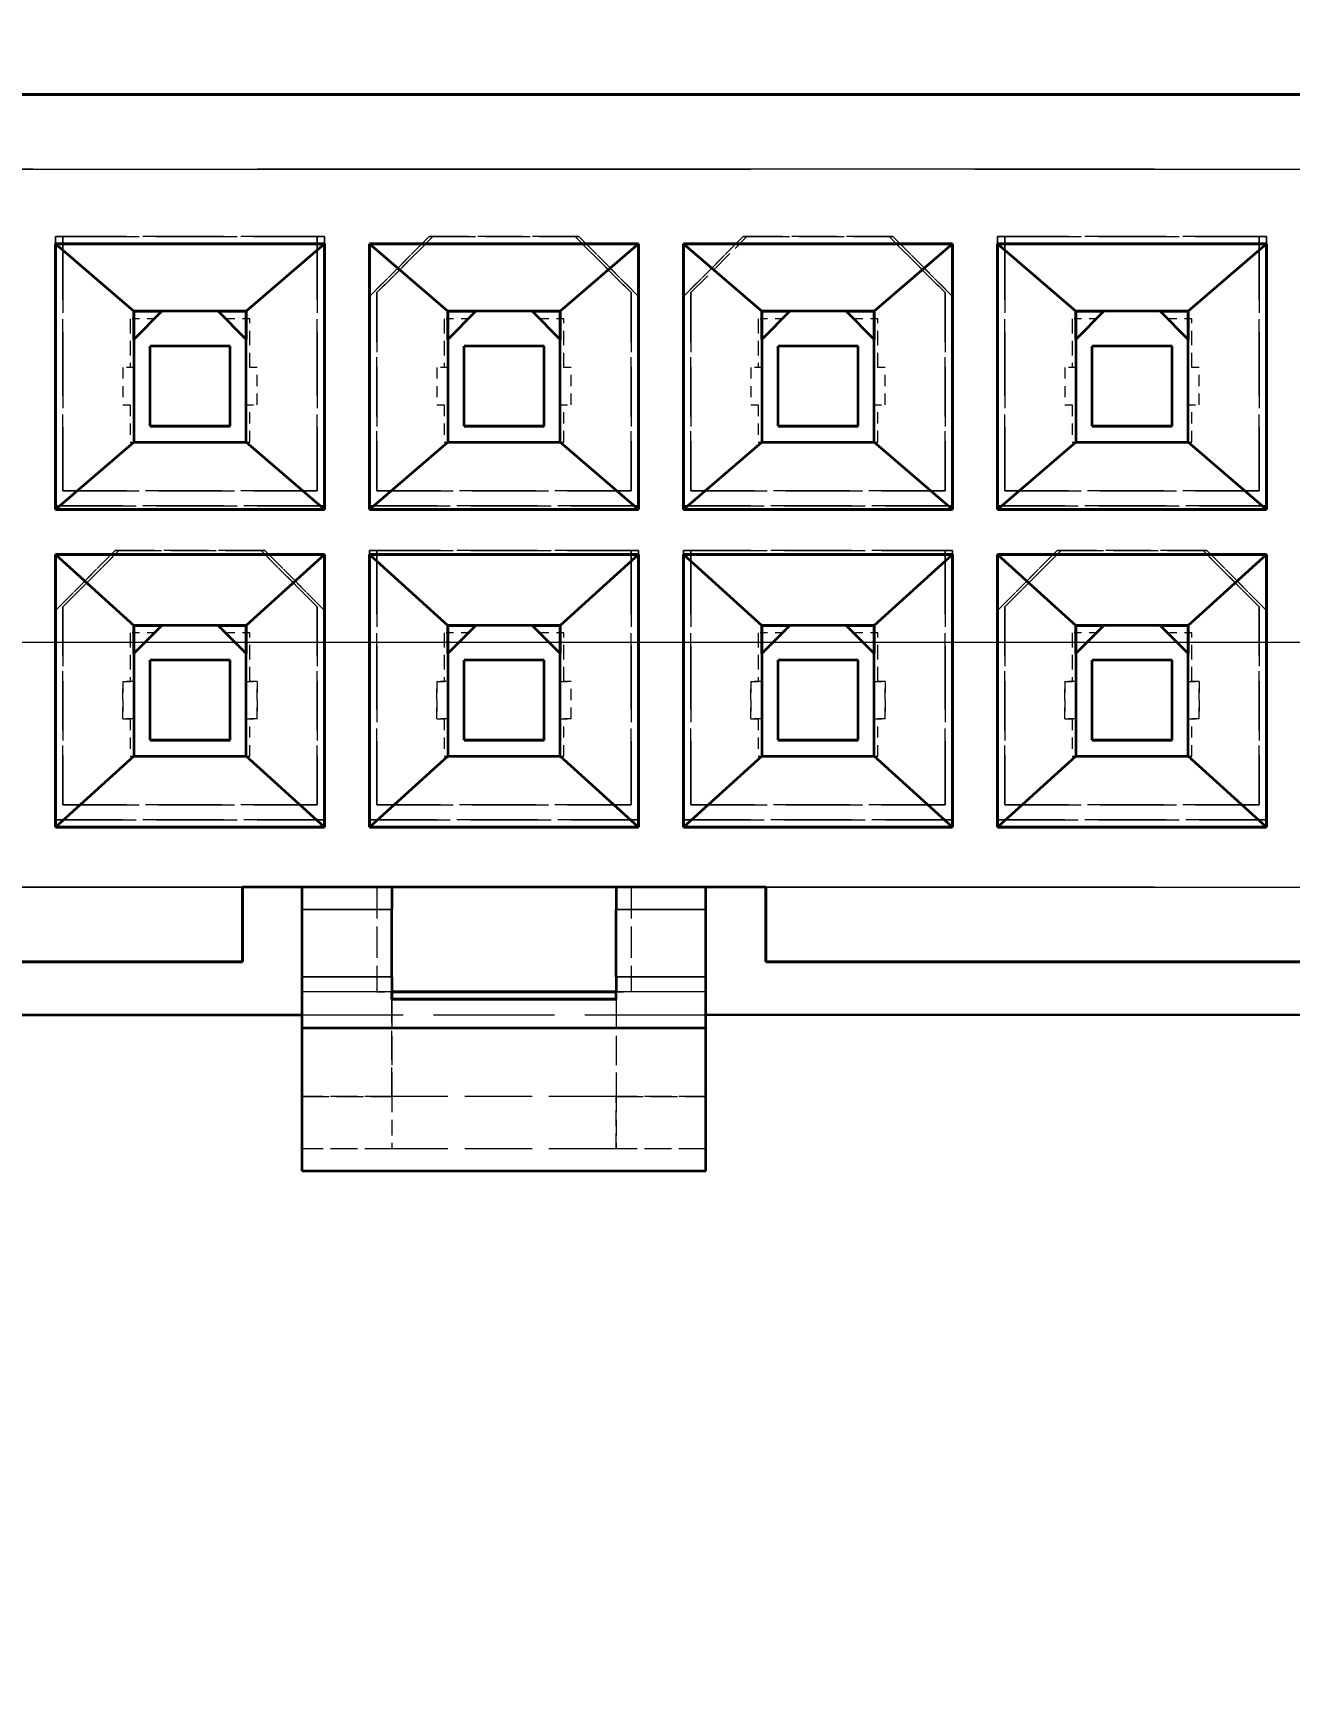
# Model space of a CAD drawing. Extents: x 23 to 417, y 3 to 294.
# Drawn here: x 140.11 to 156.91, y 79.09 to 101.15 of the extents above; entities that cross this region are included whole.
import ezdxf
from ezdxf.enums import TextEntityAlignment as Align

# ---------------------------------------------------------------- set-up
doc = ezdxf.new("R2010")
doc.units = 0
doc.linetypes.add('DASHED', pattern=[15, 12, -3])
doc.layers.get('0').update_dxf_attribs({"lineweight": 13})
doc.styles.get("Standard").update_dxf_attribs({"font": 'isocp.shx'})
doc.dimstyles.get("Standard").update_dxf_attribs({"dimtxt": 2.5, "dimasz": 2.5, "dimexe": 1.25, "dimexo": 0.625, "dimtad": 1, "dimtxsty": 'Standard', "dimcen": 2.5, "dimadec": 0, "dimazin": 0, "dimtfac": 1, "dimtmove": 0, "dimatfit": 0, "dimfxl": 0, "dimarcsym": 0})

# ---------------------------------------------------------------- blocks, each defined once
blk = doc.blocks.new('*D75')
at = {"color": 7, "lineweight": 13, "transparency": 16777216}
for p, q in [((177.685, 169.554), (177.685, 64.699)), ((117.653, 140.056), (117.653, 64.699)), ((117.653, 66.699), (177.685, 66.699))]:
    blk.add_line(p, q, dxfattribs=at)
for points in [[(119.585, 67.217), (117.653, 66.699), (119.585, 66.182)], [(175.754, 66.182), (177.685, 66.699), (175.754, 67.217)]]:
    blk.add_lwpolyline(points, dxfattribs=at)
for s, height, width, p, p2 in [('[', 3.5, 1.552525, (145.251, 68.699), (146.609, 68.699)), (']', 3.5, 1.552524, (160.226, 68.699), (161.584, 68.699)), ('60', 3.5, 1.402228, (136.112, 68.699), (142.251, 68.699)), ('2.36', 3.5, 1.443275, (147.609, 68.699), (159.226, 68.699)), ('/', 1, 1.818182, (143.251, 69.949), (144.251, 69.949))]:
    blk.add_text(s, height=height, dxfattribs=dict(at, width=width)).set_placement(p, p2, align=Align.FIT)
blk = doc.blocks.new('*D76')
at = {"color": 7, "lineweight": 13, "transparency": 16777216}
for p, q in [((117.653, 140.056), (117.653, 57.022)), ((185.653, 140.079), (185.653, 57.022)), ((117.653, 59.022), (185.653, 59.022))]:
    blk.add_line(p, q, dxfattribs=at)
for points in [[(119.585, 59.539), (117.653, 59.022), (119.585, 58.504)], [(183.721, 58.504), (185.653, 59.022), (183.721, 59.539)]]:
    blk.add_lwpolyline(points, dxfattribs=at)
for s, height, width, p, p2 in [('[', 3.5, 1.552525, (149.235, 61.022), (150.593, 61.022)), (']', 3.5, 1.552524, (164.209, 61.022), (165.568, 61.022)), ('68', 3.5, 1.403111, (140.096, 61.022), (146.235, 61.022)), ('2.68', 3.5, 1.475095, (151.593, 61.022), (163.209, 61.022)), ('/', 1, 1.818182, (147.235, 62.272), (148.235, 62.272))]:
    blk.add_text(s, height=height, dxfattribs=dict(at, width=width)).set_placement(p, p2, align=Align.FIT)
blk = doc.blocks.new('*D80')
at = {"color": 7, "lineweight": 13, "transparency": 16777216}
for p, q in [((140.635, 172.504), (271.076, 172.504)), ((269.076, 93.004), (269.076, 172.504)), ((120.603, 93.004), (271.076, 93.004))]:
    blk.add_line(p, q, dxfattribs=at)
for points in [[(269.593, 170.572), (269.076, 172.504), (268.558, 170.572)], [(268.558, 94.936), (269.076, 93.004), (269.593, 94.936)]]:
    blk.add_lwpolyline(points, dxfattribs=at)
for s, height, width, p, p2 in [(']', 3.5, 1.552525, (267.076, 148.049), (267.076, 149.408)), ('3.13', 3.5, 1.586941, (267.076, 135.433), (267.076, 147.049)), ('[', 3.5, 1.552525, (267.076, 133.075), (267.076, 134.433)), ('/', 1, 1.818182, (265.826, 131.075), (265.826, 132.075)), ('79.5', 3.5, 1.446225, (267.076, 118.458), (267.076, 130.075))]:
    blk.add_text(s, height=height, rotation=90, dxfattribs=dict(at, width=width)).set_placement(p, p2, align=Align.FIT)
blk = doc.blocks.new('BLOCK109')
at = {"color": 7, "lineweight": 35}
for p, q in [((-43.945, -96.377), (3.455, -96.377)), ((3.455, -96.377), (-43.945, -96.377)), ((-23.745, -107.977), (-43.945, -107.977)), ((-43.945, -107.977), (-23.745, -107.977)), ((3.455, -107.977), (-16.745, -107.977)), ((-16.745, -107.977), (3.455, -107.977)), ((-22.945, -108.689), (-53.967, -108.7)), ((89.51, -108.651), (-17.545, -108.688))]:
    blk.add_line(p, q, dxfattribs=at)
at = {"color": 7, "linetype": 'DASHED', "lineweight": 13}
for p, q in [((3.455, -97.377), (-43.945, -97.377)), ((-43.945, -97.377), (3.455, -97.377)), ((3.455, -97.377), (-32.045, -97.377)), ((3.455, -97.377), (-32.045, -97.377)), ((-43.945, -106.977), (-21.945, -106.977)), ((-43.945, -106.977), (-21.945, -106.977)), ((-23.745, -106.977), (-43.945, -106.977)), ((-23.745, -106.977), (-43.945, -106.977)), ((-18.545, -106.977), (3.455, -106.977)), ((-18.545, -106.977), (3.455, -106.977)), ((-16.745, -106.977), (3.455, -106.977)), ((3.455, -106.977), (-16.745, -106.977))]:
    blk.add_line(p, q, dxfattribs=at)
at = {"color": 7, "linetype": 'DASHED', "lineweight": 13, "ltscale": 0.09}
for p, q in [((-26.245, -98.277), (-26.245, -101.877)), ((-22.645, -98.277), (-26.245, -98.277)), ((-26.245, -101.877), (-26.245, -98.277)), ((-26.245, -98.277), (-22.645, -98.277)), ((-22.645, -101.877), (-22.645, -98.277)), ((-22.645, -98.277), (-22.645, -101.877)), ((-10.045, -98.277), (-13.645, -98.277)), ((-13.645, -98.277), (-13.645, -101.877)), ((-13.645, -98.277), (-10.045, -98.277)), ((-13.645, -101.877), (-13.645, -98.277)), ((-10.045, -101.877), (-10.045, -98.277)), ((-10.045, -98.277), (-10.045, -101.877)), ((-26.245, -101.877), (-22.645, -101.877)), ((-22.645, -101.877), (-26.245, -101.877)), ((-22.045, -101.877), (-18.445, -101.877)), ((-18.445, -101.877), (-22.045, -101.877)), ((-17.845, -101.877), (-14.245, -101.877)), ((-14.245, -101.877), (-17.845, -101.877)), ((-13.645, -101.877), (-10.045, -101.877)), ((-10.045, -101.877), (-13.645, -101.877)), ((-18.445, -102.477), (-22.045, -102.477)), ((-22.045, -102.477), (-22.045, -106.077)), ((-22.045, -102.477), (-18.445, -102.477)), ((-22.045, -106.077), (-22.045, -102.477)), ((-18.445, -106.077), (-18.445, -102.477)), ((-18.445, -102.477), (-18.445, -106.077)), ((-17.845, -102.477), (-17.845, -106.077)), ((-14.245, -102.477), (-17.845, -102.477)), ((-17.845, -106.077), (-17.845, -102.477)), ((-17.845, -102.477), (-14.245, -102.477)), ((-14.245, -106.077), (-14.245, -102.477)), ((-14.245, -102.477), (-14.245, -106.077)), ((-26.245, -106.077), (-22.645, -106.077)), ((-22.645, -106.077), (-26.245, -106.077)), ((-22.045, -106.077), (-18.445, -106.077)), ((-18.445, -106.077), (-22.045, -106.077)), ((-17.845, -106.077), (-14.245, -106.077)), ((-14.245, -106.077), (-17.845, -106.077)), ((-13.645, -106.077), (-10.045, -106.077)), ((-10.045, -106.077), (-13.645, -106.077))]:
    blk.add_line(p, q, dxfattribs=at)
at = {"color": 7, "lineweight": 35, "ltscale": 0.08875}
for p, q in [((-26.245, -98.377), (-26.245, -101.927)), ((-26.245, -101.927), (-26.245, -98.377)), ((-22.645, -101.927), (-22.645, -98.377)), ((-22.645, -98.377), (-22.645, -101.927)), ((-22.045, -98.377), (-22.045, -101.927)), ((-22.045, -101.927), (-22.045, -98.377)), ((-18.445, -101.927), (-18.445, -98.377)), ((-18.445, -98.377), (-18.445, -101.927)), ((-17.845, -98.377), (-17.845, -101.927)), ((-17.845, -101.927), (-17.845, -98.377)), ((-14.245, -101.927), (-14.245, -98.377)), ((-14.245, -98.377), (-14.245, -101.927)), ((-13.645, -98.377), (-13.645, -101.927)), ((-13.645, -101.927), (-13.645, -98.377)), ((-10.045, -101.927), (-10.045, -98.377)), ((-10.045, -98.377), (-10.045, -101.927))]:
    blk.add_line(p, q, dxfattribs=at)
at = {"color": 7, "lineweight": 35, "ltscale": 0.09}
for p, q in [((-22.645, -98.377), (-26.245, -98.377)), ((-26.245, -98.377), (-22.645, -98.377)), ((-18.445, -98.377), (-22.045, -98.377)), ((-22.045, -98.377), (-18.445, -98.377)), ((-14.245, -98.377), (-17.845, -98.377)), ((-17.845, -98.377), (-14.245, -98.377)), ((-10.045, -98.377), (-13.645, -98.377)), ((-13.645, -98.377), (-10.045, -98.377)), ((-26.245, -101.927), (-22.645, -101.927)), ((-22.645, -101.927), (-26.245, -101.927)), ((-22.045, -101.927), (-18.445, -101.927)), ((-18.445, -101.927), (-22.045, -101.927)), ((-17.845, -101.927), (-14.245, -101.927)), ((-14.245, -101.927), (-17.845, -101.927)), ((-13.645, -101.927), (-10.045, -101.927)), ((-10.045, -101.927), (-13.645, -101.927)), ((-22.645, -102.527), (-26.245, -102.527)), ((-26.245, -102.527), (-22.645, -102.527)), ((-18.445, -102.527), (-22.045, -102.527)), ((-22.045, -102.527), (-18.445, -102.527)), ((-14.245, -102.527), (-17.845, -102.527)), ((-17.845, -102.527), (-14.245, -102.527)), ((-10.045, -102.527), (-13.645, -102.527)), ((-13.645, -102.527), (-10.045, -102.527)), ((-26.245, -106.177), (-22.645, -106.177)), ((-22.645, -106.177), (-26.245, -106.177)), ((-22.045, -106.177), (-18.445, -106.177)), ((-18.445, -106.177), (-22.045, -106.177)), ((-17.845, -106.177), (-14.245, -106.177)), ((-14.245, -106.177), (-17.845, -106.177)), ((-13.645, -106.177), (-10.045, -106.177)), ((-10.045, -106.177), (-13.645, -106.177))]:
    blk.add_line(p, q, dxfattribs=at)
at = {"color": 7, "lineweight": 35, "ltscale": 0.034573}
for p, q in [((-26.245, -98.377), (-25.195, -99.277)), ((-26.245, -98.377), (-25.195, -99.277)), ((-22.645, -98.377), (-23.695, -99.277)), ((-22.645, -98.377), (-23.695, -99.277)), ((-22.045, -98.377), (-20.995, -99.277)), ((-22.045, -98.377), (-20.995, -99.277)), ((-18.445, -98.377), (-19.495, -99.277)), ((-18.445, -98.377), (-19.495, -99.277)), ((-17.845, -98.377), (-16.795, -99.277)), ((-17.845, -98.377), (-16.795, -99.277)), ((-14.245, -98.377), (-15.295, -99.277)), ((-14.245, -98.377), (-15.295, -99.277)), ((-13.645, -98.377), (-12.595, -99.277)), ((-13.645, -98.377), (-12.595, -99.277)), ((-10.045, -98.377), (-11.095, -99.277)), ((-10.045, -98.377), (-11.095, -99.277)), ((-26.245, -101.927), (-25.195, -101.027)), ((-26.245, -101.927), (-25.195, -101.027)), ((-22.645, -101.927), (-23.695, -101.027)), ((-22.645, -101.927), (-23.695, -101.027)), ((-22.045, -101.927), (-20.995, -101.027)), ((-22.045, -101.927), (-20.995, -101.027)), ((-18.445, -101.927), (-19.495, -101.027)), ((-18.445, -101.927), (-19.495, -101.027)), ((-17.845, -101.927), (-16.795, -101.027)), ((-17.845, -101.927), (-16.795, -101.027)), ((-14.245, -101.927), (-15.295, -101.027)), ((-14.245, -101.927), (-15.295, -101.027)), ((-13.645, -101.927), (-12.595, -101.027)), ((-13.645, -101.927), (-12.595, -101.027)), ((-10.045, -101.927), (-11.095, -101.027)), ((-10.045, -101.927), (-11.095, -101.027))]:
    blk.add_line(p, q, dxfattribs=at)
at = {"color": 7, "linetype": 'DASHED', "lineweight": 13, "ltscale": 0.085}
for p, q in [((-26.145, -101.677), (-26.145, -98.277)), ((-26.145, -98.277), (-22.745, -98.277)), ((-26.145, -98.277), (-26.145, -101.677)), ((-22.745, -98.277), (-26.145, -98.277)), ((-22.745, -98.277), (-22.745, -101.677)), ((-22.745, -101.677), (-22.745, -98.277)), ((-13.545, -101.677), (-13.545, -98.277)), ((-13.545, -98.277), (-10.145, -98.277)), ((-13.545, -98.277), (-13.545, -101.677)), ((-10.145, -98.277), (-13.545, -98.277)), ((-10.145, -98.277), (-10.145, -101.677)), ((-10.145, -101.677), (-10.145, -98.277)), ((-22.745, -101.677), (-26.145, -101.677)), ((-26.145, -101.677), (-22.745, -101.677)), ((-18.545, -101.677), (-21.945, -101.677)), ((-21.945, -101.677), (-18.545, -101.677)), ((-14.345, -101.677), (-17.745, -101.677)), ((-17.745, -101.677), (-14.345, -101.677)), ((-10.145, -101.677), (-13.545, -101.677)), ((-13.545, -101.677), (-10.145, -101.677)), ((-21.945, -102.477), (-18.545, -102.477)), ((-21.945, -105.877), (-21.945, -102.477)), ((-18.545, -102.477), (-21.945, -102.477)), ((-21.945, -102.477), (-21.945, -105.877)), ((-18.545, -102.477), (-18.545, -105.877)), ((-18.545, -105.877), (-18.545, -102.477)), ((-17.745, -102.477), (-14.345, -102.477)), ((-17.745, -105.877), (-17.745, -102.477)), ((-17.745, -102.477), (-14.345, -102.477)), ((-17.745, -102.477), (-17.745, -105.877)), ((-14.345, -102.477), (-14.345, -105.877)), ((-14.345, -105.877), (-14.345, -102.477)), ((-22.745, -105.877), (-26.145, -105.877)), ((-26.145, -105.877), (-22.745, -105.877)), ((-18.545, -105.877), (-21.945, -105.877)), ((-21.945, -105.877), (-18.545, -105.877)), ((-14.345, -105.877), (-17.745, -105.877)), ((-17.745, -105.877), (-14.345, -105.877)), ((-10.145, -105.877), (-13.545, -105.877)), ((-13.545, -105.877), (-10.145, -105.877)), ((-21.945, -106.977), (-18.545, -106.977)), ((-18.545, -106.977), (-21.945, -106.977)), ((-21.945, -106.977), (-18.545, -106.977)), ((-21.945, -106.977), (-18.545, -106.977))]:
    blk.add_line(p, q, dxfattribs=at)
at = {"color": 7, "linetype": 'DASHED', "lineweight": 13, "ltscale": 0.028284}
for p, q in [((-21.245, -98.277), (-22.045, -99.077)), ((-22.045, -99.077), (-21.245, -98.277)), ((-18.445, -99.077), (-19.245, -98.277)), ((-19.245, -98.277), (-18.445, -99.077)), ((-17.045, -98.277), (-17.845, -99.077)), ((-17.845, -99.077), (-17.045, -98.277)), ((-14.245, -99.077), (-15.045, -98.277)), ((-15.045, -98.277), (-14.245, -99.077)), ((-25.445, -102.477), (-26.245, -103.277)), ((-26.245, -103.277), (-25.445, -102.477)), ((-22.645, -103.277), (-23.445, -102.477)), ((-23.445, -102.477), (-22.645, -103.277)), ((-12.845, -102.477), (-13.645, -103.277)), ((-13.645, -103.277), (-12.845, -102.477)), ((-10.045, -103.277), (-10.845, -102.477)), ((-10.845, -102.477), (-10.045, -103.277))]:
    blk.add_line(p, q, dxfattribs=at)
at = {"color": 7, "linetype": 'DASHED', "lineweight": 13, "ltscale": 0.026517}
for p, q in [((-21.945, -99.027), (-21.195, -98.277)), ((-21.195, -98.277), (-21.945, -99.027)), ((-19.295, -98.277), (-18.545, -99.027)), ((-18.545, -99.027), (-19.295, -98.277)), ((-17.745, -99.027), (-16.995, -98.277)), ((-17.745, -99.027), (-16.995, -98.277)), ((-15.095, -98.277), (-14.345, -99.027)), ((-14.345, -99.027), (-15.095, -98.277)), ((-26.145, -103.227), (-25.395, -102.477)), ((-25.395, -102.477), (-26.145, -103.227)), ((-23.495, -102.477), (-22.745, -103.227)), ((-22.745, -103.227), (-23.495, -102.477)), ((-13.545, -103.227), (-12.795, -102.477)), ((-12.795, -102.477), (-13.545, -103.227)), ((-10.895, -102.477), (-10.145, -103.227)), ((-10.145, -103.227), (-10.895, -102.477))]:
    blk.add_line(p, q, dxfattribs=at)
at = {"color": 7, "linetype": 'DASHED', "lineweight": 13, "ltscale": 0.05}
for p, q in [((-19.245, -98.277), (-21.245, -98.277)), ((-21.245, -98.277), (-19.245, -98.277)), ((-15.045, -98.277), (-17.045, -98.277)), ((-17.045, -98.277), (-15.045, -98.277)), ((-23.445, -102.477), (-25.445, -102.477)), ((-25.445, -102.477), (-23.445, -102.477)), ((-10.845, -102.477), (-12.845, -102.477)), ((-12.845, -102.477), (-10.845, -102.477))]:
    blk.add_line(p, q, dxfattribs=at)
at = {"color": 7, "linetype": 'DASHED', "lineweight": 13, "ltscale": 0.0475}
for p, q in [((-21.195, -98.277), (-19.295, -98.277)), ((-19.295, -98.277), (-21.195, -98.277)), ((-16.995, -98.277), (-15.095, -98.277)), ((-15.095, -98.277), (-16.995, -98.277)), ((-25.395, -102.477), (-23.495, -102.477)), ((-23.495, -102.477), (-25.395, -102.477)), ((-12.795, -102.477), (-10.895, -102.477)), ((-10.895, -102.477), (-12.795, -102.477))]:
    blk.add_line(p, q, dxfattribs=at)
at = {"color": 7, "linetype": 'DASHED', "lineweight": 13, "ltscale": 0.06625}
for p, q in [((-21.945, -101.677), (-21.945, -99.027)), ((-21.945, -99.027), (-21.945, -101.677)), ((-18.545, -99.027), (-18.545, -101.677)), ((-18.545, -101.677), (-18.545, -99.027)), ((-17.745, -101.677), (-17.745, -99.027)), ((-17.745, -99.027), (-17.745, -101.677)), ((-14.345, -99.027), (-14.345, -101.677)), ((-14.345, -101.677), (-14.345, -99.027)), ((-26.145, -105.877), (-26.145, -103.227)), ((-26.145, -103.227), (-26.145, -105.877)), ((-22.745, -103.227), (-22.745, -105.877)), ((-22.745, -105.877), (-22.745, -103.227)), ((-13.545, -105.877), (-13.545, -103.227)), ((-13.545, -103.227), (-13.545, -105.877)), ((-10.145, -103.227), (-10.145, -105.877)), ((-10.145, -105.877), (-10.145, -103.227))]:
    blk.add_line(p, q, dxfattribs=at)
at = {"color": 7, "lineweight": 35, "ltscale": 0.009375}
for p, q in [((-25.195, -99.277), (-25.195, -99.652)), ((-24.82, -99.277), (-25.195, -99.277)), ((-25.195, -99.652), (-25.195, -99.277)), ((-25.195, -99.277), (-24.82, -99.277)), ((-23.695, -99.277), (-24.07, -99.277)), ((-24.07, -99.277), (-23.695, -99.277)), ((-23.695, -99.652), (-23.695, -99.277)), ((-23.695, -99.277), (-23.695, -99.652)), ((-20.995, -99.277), (-20.995, -99.652)), ((-20.62, -99.277), (-20.995, -99.277)), ((-20.995, -99.652), (-20.995, -99.277)), ((-20.995, -99.277), (-20.62, -99.277)), ((-19.495, -99.277), (-19.87, -99.277)), ((-19.87, -99.277), (-19.495, -99.277)), ((-19.495, -99.652), (-19.495, -99.277)), ((-19.495, -99.277), (-19.495, -99.652)), ((-16.795, -99.277), (-16.795, -99.652)), ((-16.42, -99.277), (-16.795, -99.277)), ((-16.795, -99.652), (-16.795, -99.277)), ((-16.795, -99.277), (-16.42, -99.277)), ((-15.295, -99.277), (-15.67, -99.277)), ((-15.67, -99.277), (-15.295, -99.277)), ((-15.295, -99.652), (-15.295, -99.277)), ((-15.295, -99.277), (-15.295, -99.652)), ((-12.595, -99.277), (-12.595, -99.652)), ((-12.22, -99.277), (-12.595, -99.277)), ((-12.595, -99.652), (-12.595, -99.277)), ((-12.595, -99.277), (-12.22, -99.277)), ((-11.095, -99.277), (-11.47, -99.277)), ((-11.47, -99.277), (-11.095, -99.277)), ((-11.095, -99.652), (-11.095, -99.277)), ((-11.095, -99.277), (-11.095, -99.652)), ((-25.195, -103.477), (-25.195, -103.852)), ((-24.82, -103.477), (-25.195, -103.477)), ((-25.195, -103.852), (-25.195, -103.477)), ((-25.195, -103.477), (-24.82, -103.477)), ((-23.695, -103.477), (-24.07, -103.477)), ((-24.07, -103.477), (-23.695, -103.477)), ((-23.695, -103.852), (-23.695, -103.477)), ((-23.695, -103.477), (-23.695, -103.852)), ((-20.995, -103.477), (-20.995, -103.852)), ((-20.62, -103.477), (-20.995, -103.477)), ((-20.995, -103.852), (-20.995, -103.477)), ((-20.995, -103.477), (-20.62, -103.477)), ((-19.495, -103.477), (-19.87, -103.477)), ((-19.87, -103.477), (-19.495, -103.477)), ((-19.495, -103.852), (-19.495, -103.477)), ((-19.495, -103.477), (-19.495, -103.852)), ((-16.795, -103.477), (-16.795, -103.852)), ((-16.42, -103.477), (-16.795, -103.477)), ((-16.795, -103.852), (-16.795, -103.477)), ((-16.795, -103.477), (-16.42, -103.477)), ((-15.295, -103.477), (-15.67, -103.477)), ((-15.67, -103.477), (-15.295, -103.477)), ((-15.295, -103.852), (-15.295, -103.477)), ((-15.295, -103.477), (-15.295, -103.852)), ((-12.595, -103.477), (-12.595, -103.852)), ((-12.22, -103.477), (-12.595, -103.477)), ((-12.595, -103.852), (-12.595, -103.477)), ((-12.595, -103.477), (-12.22, -103.477)), ((-11.095, -103.477), (-11.47, -103.477)), ((-11.47, -103.477), (-11.095, -103.477)), ((-11.095, -103.852), (-11.095, -103.477)), ((-11.095, -103.477), (-11.095, -103.852))]:
    blk.add_line(p, q, dxfattribs=at)
at = {"color": 7, "lineweight": 35, "ltscale": 0.013258}
for p, q in [((-24.82, -99.277), (-25.195, -99.652)), ((-24.82, -99.277), (-25.195, -99.652)), ((-23.695, -99.652), (-24.07, -99.277)), ((-23.695, -99.652), (-24.07, -99.277)), ((-20.62, -99.277), (-20.995, -99.652)), ((-20.62, -99.277), (-20.995, -99.652)), ((-19.495, -99.652), (-19.87, -99.277)), ((-19.495, -99.652), (-19.87, -99.277)), ((-16.42, -99.277), (-16.795, -99.652)), ((-16.42, -99.277), (-16.795, -99.652)), ((-15.295, -99.652), (-15.67, -99.277)), ((-15.295, -99.652), (-15.67, -99.277)), ((-12.22, -99.277), (-12.595, -99.652)), ((-12.22, -99.277), (-12.595, -99.652)), ((-11.095, -99.652), (-11.47, -99.277)), ((-11.095, -99.652), (-11.47, -99.277)), ((-24.82, -103.477), (-25.195, -103.852)), ((-24.82, -103.477), (-25.195, -103.852)), ((-23.695, -103.852), (-24.07, -103.477)), ((-23.695, -103.852), (-24.07, -103.477)), ((-20.62, -103.477), (-20.995, -103.852)), ((-20.62, -103.477), (-20.995, -103.852)), ((-19.495, -103.852), (-19.87, -103.477)), ((-19.495, -103.852), (-19.87, -103.477)), ((-16.42, -103.477), (-16.795, -103.852)), ((-16.42, -103.477), (-16.795, -103.852)), ((-15.295, -103.852), (-15.67, -103.477)), ((-15.295, -103.852), (-15.67, -103.477)), ((-12.22, -103.477), (-12.595, -103.852)), ((-12.22, -103.477), (-12.595, -103.852)), ((-11.095, -103.852), (-11.47, -103.477)), ((-11.095, -103.852), (-11.47, -103.477))]:
    blk.add_line(p, q, dxfattribs=at)
at = {"color": 7, "lineweight": 35, "ltscale": 0.01875}
for p, q in [((-24.07, -99.277), (-24.82, -99.277)), ((-24.07, -99.277), (-24.82, -99.277)), ((-19.87, -99.277), (-20.62, -99.277)), ((-19.87, -99.277), (-20.62, -99.277)), ((-15.67, -99.277), (-16.42, -99.277)), ((-15.67, -99.277), (-16.42, -99.277)), ((-11.47, -99.277), (-12.22, -99.277)), ((-11.47, -99.277), (-12.22, -99.277)), ((-24.07, -103.477), (-24.82, -103.477)), ((-24.07, -103.477), (-24.82, -103.477)), ((-19.87, -103.477), (-20.62, -103.477)), ((-19.87, -103.477), (-20.62, -103.477)), ((-15.67, -103.477), (-16.42, -103.477)), ((-15.67, -103.477), (-16.42, -103.477)), ((-11.47, -103.477), (-12.22, -103.477)), ((-11.47, -103.477), (-12.22, -103.477))]:
    blk.add_line(p, q, dxfattribs=at)
at = {"color": 7, "linetype": 'DASHED', "lineweight": 13, "ltscale": 0.07}
for p, q in [((-22.045, -99.077), (-22.045, -101.877)), ((-22.045, -101.877), (-22.045, -99.077)), ((-18.445, -101.877), (-18.445, -99.077)), ((-18.445, -99.077), (-18.445, -101.877)), ((-17.845, -99.077), (-17.845, -101.877)), ((-17.845, -101.877), (-17.845, -99.077)), ((-14.245, -101.877), (-14.245, -99.077)), ((-14.245, -99.077), (-14.245, -101.877)), ((-26.245, -103.277), (-26.245, -106.077)), ((-26.245, -106.077), (-26.245, -103.277)), ((-22.645, -106.077), (-22.645, -103.277)), ((-22.645, -103.277), (-22.645, -106.077)), ((-13.645, -103.277), (-13.645, -106.077)), ((-13.645, -106.077), (-13.645, -103.277)), ((-10.045, -106.077), (-10.045, -103.277)), ((-10.045, -103.277), (-10.045, -106.077))]:
    blk.add_line(p, q, dxfattribs=at)
at = {"color": 7, "linetype": 'DASHED', "lineweight": 13, "ltscale": 0.01625}
for p, q in [((-25.245, -99.377), (-25.245, -100.027)), ((-25.245, -99.377), (-25.245, -100.027)), ((-23.645, -100.027), (-23.645, -99.377)), ((-23.645, -100.027), (-23.645, -99.377)), ((-21.045, -99.377), (-21.045, -100.027)), ((-21.045, -99.377), (-21.045, -100.027)), ((-19.445, -100.027), (-19.445, -99.377)), ((-19.445, -100.027), (-19.445, -99.377)), ((-16.845, -99.377), (-16.845, -100.027)), ((-16.845, -99.377), (-16.845, -100.027)), ((-15.245, -100.027), (-15.245, -99.377)), ((-15.245, -100.027), (-15.245, -99.377)), ((-12.645, -99.377), (-12.645, -100.027)), ((-12.645, -99.377), (-12.645, -100.027)), ((-11.045, -100.027), (-11.045, -99.377)), ((-11.045, -100.027), (-11.045, -99.377)), ((-25.245, -103.577), (-25.245, -104.227)), ((-25.245, -103.577), (-25.245, -104.227)), ((-23.645, -104.227), (-23.645, -103.577)), ((-23.645, -104.227), (-23.645, -103.577)), ((-21.045, -103.577), (-21.045, -104.227)), ((-21.045, -103.577), (-21.045, -104.227)), ((-19.445, -104.227), (-19.445, -103.577)), ((-19.445, -104.227), (-19.445, -103.577)), ((-16.845, -103.577), (-16.845, -104.227)), ((-16.845, -103.577), (-16.845, -104.227)), ((-15.245, -104.227), (-15.245, -103.577)), ((-15.245, -104.227), (-15.245, -103.577)), ((-12.645, -103.577), (-12.645, -104.227)), ((-12.645, -103.577), (-12.645, -104.227)), ((-11.045, -104.227), (-11.045, -103.577)), ((-11.045, -104.227), (-11.045, -103.577))]:
    blk.add_line(p, q, dxfattribs=at)
at = {"color": 7, "linetype": 'DASHED', "lineweight": 13, "ltscale": 0.008125}
for p, q in [((-24.92, -99.377), (-25.245, -99.377)), ((-24.92, -99.377), (-25.245, -99.377)), ((-23.645, -99.377), (-23.97, -99.377)), ((-23.645, -99.377), (-23.97, -99.377)), ((-20.72, -99.377), (-21.045, -99.377)), ((-20.72, -99.377), (-21.045, -99.377)), ((-19.445, -99.377), (-19.77, -99.377)), ((-19.445, -99.377), (-19.77, -99.377)), ((-16.52, -99.377), (-16.845, -99.377)), ((-16.52, -99.377), (-16.845, -99.377)), ((-15.245, -99.377), (-15.57, -99.377)), ((-15.245, -99.377), (-15.57, -99.377)), ((-12.32, -99.377), (-12.645, -99.377)), ((-12.32, -99.377), (-12.645, -99.377)), ((-11.045, -99.377), (-11.37, -99.377)), ((-11.045, -99.377), (-11.37, -99.377)), ((-24.92, -103.577), (-25.245, -103.577)), ((-24.92, -103.577), (-25.245, -103.577)), ((-23.645, -103.577), (-23.97, -103.577)), ((-23.645, -103.577), (-23.97, -103.577)), ((-20.72, -103.577), (-21.045, -103.577)), ((-20.72, -103.577), (-21.045, -103.577)), ((-19.445, -103.577), (-19.77, -103.577)), ((-19.445, -103.577), (-19.77, -103.577)), ((-16.52, -103.577), (-16.845, -103.577)), ((-16.52, -103.577), (-16.845, -103.577)), ((-15.245, -103.577), (-15.57, -103.577)), ((-15.245, -103.577), (-15.57, -103.577)), ((-12.32, -103.577), (-12.645, -103.577)), ((-12.32, -103.577), (-12.645, -103.577)), ((-11.045, -103.577), (-11.37, -103.577)), ((-11.045, -103.577), (-11.37, -103.577))]:
    blk.add_line(p, q, dxfattribs=at)
at = {"color": 7, "lineweight": 35, "ltscale": 0.034375}
for p, q in [((-25.195, -99.652), (-25.195, -101.027)), ((-25.195, -99.652), (-25.195, -101.027)), ((-23.695, -101.027), (-23.695, -99.652)), ((-23.695, -101.027), (-23.695, -99.652)), ((-20.995, -99.652), (-20.995, -101.027)), ((-20.995, -99.652), (-20.995, -101.027)), ((-19.495, -101.027), (-19.495, -99.652)), ((-19.495, -101.027), (-19.495, -99.652)), ((-16.795, -99.652), (-16.795, -101.027)), ((-16.795, -99.652), (-16.795, -101.027)), ((-15.295, -101.027), (-15.295, -99.652)), ((-15.295, -101.027), (-15.295, -99.652)), ((-12.595, -99.652), (-12.595, -101.027)), ((-12.595, -99.652), (-12.595, -101.027)), ((-11.095, -101.027), (-11.095, -99.652)), ((-11.095, -101.027), (-11.095, -99.652)), ((-25.195, -103.852), (-25.195, -105.227)), ((-25.195, -103.852), (-25.195, -105.227)), ((-23.695, -105.227), (-23.695, -103.852)), ((-23.695, -105.227), (-23.695, -103.852)), ((-20.995, -103.852), (-20.995, -105.227)), ((-20.995, -103.852), (-20.995, -105.227)), ((-19.495, -105.227), (-19.495, -103.852)), ((-19.495, -105.227), (-19.495, -103.852)), ((-16.795, -103.852), (-16.795, -105.227)), ((-16.795, -103.852), (-16.795, -105.227)), ((-15.295, -105.227), (-15.295, -103.852)), ((-15.295, -105.227), (-15.295, -103.852)), ((-12.595, -103.852), (-12.595, -105.227)), ((-12.595, -103.852), (-12.595, -105.227)), ((-11.095, -105.227), (-11.095, -103.852)), ((-11.095, -105.227), (-11.095, -103.852))]:
    blk.add_line(p, q, dxfattribs=at)
at = {"color": 7, "lineweight": 35, "ltscale": 0.02675}
for p, q in [((-23.91, -99.742), (-24.98, -99.742)), ((-24.98, -100.812), (-24.98, -99.742)), ((-23.91, -99.742), (-24.98, -99.742)), ((-24.98, -100.812), (-24.98, -99.742)), ((-23.91, -100.812), (-23.91, -99.742)), ((-23.91, -100.812), (-23.91, -99.742)), ((-19.71, -99.742), (-20.78, -99.742)), ((-20.78, -100.812), (-20.78, -99.742)), ((-19.71, -99.742), (-20.78, -99.742)), ((-20.78, -100.812), (-20.78, -99.742)), ((-19.71, -100.812), (-19.71, -99.742)), ((-19.71, -100.812), (-19.71, -99.742)), ((-15.51, -99.742), (-16.58, -99.742)), ((-16.58, -100.812), (-16.58, -99.742)), ((-15.51, -99.742), (-16.58, -99.742)), ((-16.58, -100.812), (-16.58, -99.742)), ((-15.51, -100.812), (-15.51, -99.742)), ((-15.51, -100.812), (-15.51, -99.742)), ((-11.31, -99.742), (-12.38, -99.742)), ((-12.38, -100.812), (-12.38, -99.742)), ((-11.31, -99.742), (-12.38, -99.742)), ((-12.38, -100.812), (-12.38, -99.742)), ((-11.31, -100.812), (-11.31, -99.742)), ((-11.31, -100.812), (-11.31, -99.742)), ((-24.98, -100.812), (-23.91, -100.812)), ((-23.91, -100.812), (-24.98, -100.812)), ((-20.78, -100.812), (-19.71, -100.812)), ((-19.71, -100.812), (-20.78, -100.812)), ((-16.58, -100.812), (-15.51, -100.812)), ((-15.51, -100.812), (-16.58, -100.812)), ((-12.38, -100.812), (-11.31, -100.812)), ((-11.31, -100.812), (-12.38, -100.812)), ((-23.91, -103.942), (-24.98, -103.942)), ((-24.98, -105.012), (-24.98, -103.942)), ((-23.91, -103.942), (-24.98, -103.942)), ((-24.98, -105.012), (-24.98, -103.942)), ((-23.91, -105.012), (-23.91, -103.942)), ((-23.91, -105.012), (-23.91, -103.942)), ((-19.71, -103.942), (-20.78, -103.942)), ((-20.78, -105.012), (-20.78, -103.942)), ((-19.71, -103.942), (-20.78, -103.942)), ((-20.78, -105.012), (-20.78, -103.942)), ((-19.71, -105.012), (-19.71, -103.942)), ((-19.71, -105.012), (-19.71, -103.942)), ((-15.51, -103.942), (-16.58, -103.942)), ((-16.58, -105.012), (-16.58, -103.942)), ((-15.51, -103.942), (-16.58, -103.942)), ((-16.58, -105.012), (-16.58, -103.942)), ((-15.51, -105.012), (-15.51, -103.942)), ((-15.51, -105.012), (-15.51, -103.942)), ((-11.31, -103.942), (-12.38, -103.942)), ((-12.38, -105.012), (-12.38, -103.942)), ((-11.31, -103.942), (-12.38, -103.942)), ((-12.38, -105.012), (-12.38, -103.942)), ((-11.31, -105.012), (-11.31, -103.942)), ((-11.31, -105.012), (-11.31, -103.942)), ((-24.98, -105.012), (-23.91, -105.012)), ((-23.91, -105.012), (-24.98, -105.012)), ((-20.78, -105.012), (-19.71, -105.012)), ((-19.71, -105.012), (-20.78, -105.012)), ((-16.58, -105.012), (-15.51, -105.012)), ((-15.51, -105.012), (-16.58, -105.012)), ((-12.38, -105.012), (-11.31, -105.012)), ((-11.31, -105.012), (-12.38, -105.012))]:
    blk.add_line(p, q, dxfattribs=at)
at = {"color": 7, "linetype": 'DASHED', "lineweight": 13, "ltscale": 0.00375}
for p, q in [((-25.195, -100.027), (-25.345, -100.027)), ((-25.195, -100.027), (-25.345, -100.027)), ((-23.545, -100.027), (-23.695, -100.027)), ((-23.545, -100.027), (-23.695, -100.027)), ((-20.995, -100.027), (-21.145, -100.027)), ((-20.995, -100.027), (-21.145, -100.027)), ((-19.345, -100.027), (-19.495, -100.027)), ((-19.345, -100.027), (-19.495, -100.027)), ((-16.795, -100.027), (-16.945, -100.027)), ((-16.795, -100.027), (-16.945, -100.027)), ((-15.145, -100.027), (-15.295, -100.027)), ((-15.145, -100.027), (-15.295, -100.027)), ((-12.595, -100.027), (-12.745, -100.027)), ((-12.595, -100.027), (-12.745, -100.027)), ((-10.945, -100.027), (-11.095, -100.027)), ((-10.945, -100.027), (-11.095, -100.027)), ((-25.345, -100.527), (-25.195, -100.527)), ((-25.345, -100.527), (-25.195, -100.527)), ((-23.695, -100.527), (-23.545, -100.527)), ((-23.695, -100.527), (-23.545, -100.527)), ((-21.145, -100.527), (-20.995, -100.527)), ((-21.145, -100.527), (-20.995, -100.527)), ((-19.495, -100.527), (-19.345, -100.527)), ((-19.495, -100.527), (-19.345, -100.527)), ((-16.945, -100.527), (-16.795, -100.527)), ((-16.945, -100.527), (-16.795, -100.527)), ((-15.295, -100.527), (-15.145, -100.527)), ((-15.295, -100.527), (-15.145, -100.527)), ((-12.745, -100.527), (-12.595, -100.527)), ((-12.745, -100.527), (-12.595, -100.527)), ((-11.095, -100.527), (-10.945, -100.527)), ((-11.095, -100.527), (-10.945, -100.527)), ((-25.345, -104.227), (-25.195, -104.227)), ((-25.195, -104.227), (-25.345, -104.227)), ((-23.695, -104.227), (-23.545, -104.227)), ((-23.545, -104.227), (-23.695, -104.227)), ((-21.145, -104.227), (-20.995, -104.227)), ((-20.995, -104.227), (-21.145, -104.227)), ((-19.495, -104.227), (-19.345, -104.227)), ((-19.345, -104.227), (-19.495, -104.227)), ((-16.945, -104.227), (-16.795, -104.227)), ((-16.795, -104.227), (-16.945, -104.227)), ((-15.295, -104.227), (-15.145, -104.227)), ((-15.145, -104.227), (-15.295, -104.227)), ((-12.745, -104.227), (-12.595, -104.227)), ((-12.595, -104.227), (-12.745, -104.227)), ((-11.095, -104.227), (-10.945, -104.227)), ((-10.945, -104.227), (-11.095, -104.227)), ((-25.195, -104.727), (-25.345, -104.727)), ((-25.345, -104.727), (-25.195, -104.727)), ((-23.545, -104.727), (-23.695, -104.727)), ((-23.695, -104.727), (-23.545, -104.727)), ((-20.995, -104.727), (-21.145, -104.727)), ((-21.145, -104.727), (-20.995, -104.727)), ((-19.345, -104.727), (-19.495, -104.727)), ((-19.495, -104.727), (-19.345, -104.727)), ((-16.795, -104.727), (-16.945, -104.727)), ((-16.945, -104.727), (-16.795, -104.727)), ((-15.145, -104.727), (-15.295, -104.727)), ((-15.295, -104.727), (-15.145, -104.727)), ((-12.595, -104.727), (-12.745, -104.727)), ((-12.745, -104.727), (-12.595, -104.727)), ((-10.945, -104.727), (-11.095, -104.727)), ((-11.095, -104.727), (-10.945, -104.727))]:
    blk.add_line(p, q, dxfattribs=at)
at = {"color": 7, "linetype": 'DASHED', "lineweight": 13, "ltscale": 0.0125}
for p, q in [((-25.345, -100.027), (-25.345, -100.527)), ((-25.345, -100.027), (-25.345, -100.527)), ((-23.545, -100.527), (-23.545, -100.027)), ((-23.545, -100.527), (-23.545, -100.027)), ((-21.145, -100.027), (-21.145, -100.527)), ((-21.145, -100.027), (-21.145, -100.527)), ((-19.345, -100.527), (-19.345, -100.027)), ((-19.345, -100.527), (-19.345, -100.027)), ((-16.945, -100.027), (-16.945, -100.527)), ((-16.945, -100.027), (-16.945, -100.527)), ((-15.145, -100.527), (-15.145, -100.027)), ((-15.145, -100.527), (-15.145, -100.027)), ((-12.745, -100.027), (-12.745, -100.527)), ((-12.745, -100.027), (-12.745, -100.527)), ((-10.945, -100.527), (-10.945, -100.027)), ((-10.945, -100.527), (-10.945, -100.027)), ((-25.245, -100.527), (-25.245, -101.027)), ((-25.245, -100.527), (-25.245, -101.027)), ((-23.645, -101.027), (-23.645, -100.527)), ((-23.645, -101.027), (-23.645, -100.527)), ((-21.045, -100.527), (-21.045, -101.027)), ((-21.045, -100.527), (-21.045, -101.027)), ((-19.445, -101.027), (-19.445, -100.527)), ((-19.445, -101.027), (-19.445, -100.527)), ((-16.845, -100.527), (-16.845, -101.027)), ((-16.845, -100.527), (-16.845, -101.027)), ((-15.245, -101.027), (-15.245, -100.527)), ((-15.245, -101.027), (-15.245, -100.527)), ((-12.645, -100.527), (-12.645, -101.027)), ((-12.645, -100.527), (-12.645, -101.027)), ((-11.045, -101.027), (-11.045, -100.527)), ((-11.045, -101.027), (-11.045, -100.527)), ((-25.345, -104.727), (-25.345, -104.227)), ((-25.345, -104.227), (-25.345, -104.727)), ((-23.545, -104.227), (-23.545, -104.727)), ((-23.545, -104.727), (-23.545, -104.227)), ((-21.145, -104.727), (-21.145, -104.227)), ((-21.145, -104.227), (-21.145, -104.727)), ((-19.345, -104.727), (-19.345, -104.227)), ((-19.345, -104.727), (-19.345, -104.227)), ((-16.945, -104.727), (-16.945, -104.227)), ((-16.945, -104.227), (-16.945, -104.727)), ((-15.145, -104.227), (-15.145, -104.727)), ((-15.145, -104.727), (-15.145, -104.227)), ((-12.745, -104.727), (-12.745, -104.227)), ((-12.745, -104.227), (-12.745, -104.727)), ((-10.945, -104.227), (-10.945, -104.727)), ((-10.945, -104.727), (-10.945, -104.227)), ((-25.245, -104.727), (-25.245, -105.227)), ((-25.245, -104.727), (-25.245, -105.227)), ((-23.645, -105.227), (-23.645, -104.727)), ((-23.645, -105.227), (-23.645, -104.727)), ((-21.045, -104.727), (-21.045, -105.227)), ((-21.045, -104.727), (-21.045, -105.227)), ((-19.445, -105.227), (-19.445, -104.727)), ((-19.445, -105.227), (-19.445, -104.727)), ((-16.845, -104.727), (-16.845, -105.227)), ((-16.845, -104.727), (-16.845, -105.227)), ((-15.245, -105.227), (-15.245, -104.727)), ((-15.245, -105.227), (-15.245, -104.727)), ((-12.645, -104.727), (-12.645, -105.227)), ((-12.645, -104.727), (-12.645, -105.227)), ((-11.045, -105.227), (-11.045, -104.727)), ((-11.045, -105.227), (-11.045, -104.727))]:
    blk.add_line(p, q, dxfattribs=at)
at = {"color": 7, "linetype": 'DASHED', "lineweight": 13, "ltscale": 0.00125}
for p, q in [((-25.245, -101.027), (-25.195, -101.027)), ((-25.245, -101.027), (-25.195, -101.027)), ((-23.695, -101.027), (-23.645, -101.027)), ((-23.695, -101.027), (-23.645, -101.027)), ((-21.045, -101.027), (-20.995, -101.027)), ((-21.045, -101.027), (-20.995, -101.027)), ((-19.495, -101.027), (-19.445, -101.027)), ((-19.495, -101.027), (-19.445, -101.027)), ((-16.845, -101.027), (-16.795, -101.027)), ((-16.845, -101.027), (-16.795, -101.027)), ((-15.295, -101.027), (-15.245, -101.027)), ((-15.295, -101.027), (-15.245, -101.027)), ((-12.645, -101.027), (-12.595, -101.027)), ((-12.645, -101.027), (-12.595, -101.027)), ((-11.095, -101.027), (-11.045, -101.027)), ((-11.095, -101.027), (-11.045, -101.027)), ((-25.245, -105.227), (-25.195, -105.227)), ((-25.245, -105.227), (-25.195, -105.227)), ((-23.695, -105.227), (-23.645, -105.227)), ((-23.695, -105.227), (-23.645, -105.227)), ((-21.045, -105.227), (-20.995, -105.227)), ((-21.045, -105.227), (-20.995, -105.227)), ((-19.495, -105.227), (-19.445, -105.227)), ((-19.495, -105.227), (-19.445, -105.227)), ((-16.845, -105.227), (-16.795, -105.227)), ((-16.845, -105.227), (-16.795, -105.227)), ((-15.295, -105.227), (-15.245, -105.227)), ((-15.295, -105.227), (-15.245, -105.227)), ((-12.645, -105.227), (-12.595, -105.227)), ((-12.645, -105.227), (-12.595, -105.227)), ((-11.095, -105.227), (-11.045, -105.227)), ((-11.095, -105.227), (-11.045, -105.227))]:
    blk.add_line(p, q, dxfattribs=at)
at = {"color": 7, "lineweight": 35, "ltscale": 0.0375}
for p, q in [((-25.195, -101.027), (-23.695, -101.027)), ((-25.195, -101.027), (-23.695, -101.027)), ((-20.995, -101.027), (-19.495, -101.027)), ((-20.995, -101.027), (-19.495, -101.027)), ((-16.795, -101.027), (-15.295, -101.027)), ((-16.795, -101.027), (-15.295, -101.027)), ((-12.595, -101.027), (-11.095, -101.027)), ((-12.595, -101.027), (-11.095, -101.027)), ((-25.195, -105.227), (-23.695, -105.227)), ((-25.195, -105.227), (-23.695, -105.227)), ((-20.995, -105.227), (-19.495, -105.227)), ((-20.995, -105.227), (-19.495, -105.227)), ((-16.795, -105.227), (-15.295, -105.227)), ((-16.795, -105.227), (-15.295, -105.227)), ((-12.595, -105.227), (-11.095, -105.227)), ((-12.595, -105.227), (-11.095, -105.227))]:
    blk.add_line(p, q, dxfattribs=at)
at = {"color": 7, "lineweight": 35, "ltscale": 0.09125}
for p, q in [((-26.245, -102.527), (-26.245, -106.177)), ((-26.245, -106.177), (-26.245, -102.527)), ((-22.645, -106.177), (-22.645, -102.527)), ((-22.645, -102.527), (-22.645, -106.177)), ((-22.045, -102.527), (-22.045, -106.177)), ((-22.045, -106.177), (-22.045, -102.527)), ((-18.445, -106.177), (-18.445, -102.527)), ((-18.445, -102.527), (-18.445, -106.177)), ((-17.845, -102.527), (-17.845, -106.177)), ((-17.845, -106.177), (-17.845, -102.527)), ((-14.245, -106.177), (-14.245, -102.527)), ((-14.245, -102.527), (-14.245, -106.177)), ((-13.645, -102.527), (-13.645, -106.177)), ((-13.645, -106.177), (-13.645, -102.527)), ((-10.045, -106.177), (-10.045, -102.527)), ((-10.045, -102.527), (-10.045, -106.177))]:
    blk.add_line(p, q, dxfattribs=at)
at = {"color": 7, "lineweight": 35, "ltscale": 0.0354}
for p, q in [((-26.245, -102.527), (-25.195, -103.477)), ((-26.245, -102.527), (-25.195, -103.477)), ((-22.645, -102.527), (-23.695, -103.477)), ((-22.645, -102.527), (-23.695, -103.477)), ((-22.045, -102.527), (-20.995, -103.477)), ((-22.045, -102.527), (-20.995, -103.477)), ((-18.445, -102.527), (-19.495, -103.477)), ((-18.445, -102.527), (-19.495, -103.477)), ((-17.845, -102.527), (-16.795, -103.477)), ((-17.845, -102.527), (-16.795, -103.477)), ((-14.245, -102.527), (-15.295, -103.477)), ((-14.245, -102.527), (-15.295, -103.477)), ((-13.645, -102.527), (-12.595, -103.477)), ((-13.645, -102.527), (-12.595, -103.477)), ((-10.045, -102.527), (-11.095, -103.477)), ((-10.045, -102.527), (-11.095, -103.477)), ((-26.245, -106.177), (-25.195, -105.227)), ((-26.245, -106.177), (-25.195, -105.227)), ((-22.645, -106.177), (-23.695, -105.227)), ((-22.645, -106.177), (-23.695, -105.227)), ((-22.045, -106.177), (-20.995, -105.227)), ((-22.045, -106.177), (-20.995, -105.227)), ((-18.445, -106.177), (-19.495, -105.227)), ((-18.445, -106.177), (-19.495, -105.227)), ((-17.845, -106.177), (-16.795, -105.227)), ((-17.845, -106.177), (-16.795, -105.227)), ((-14.245, -106.177), (-15.295, -105.227)), ((-14.245, -106.177), (-15.295, -105.227)), ((-13.645, -106.177), (-12.595, -105.227)), ((-13.645, -106.177), (-12.595, -105.227)), ((-10.045, -106.177), (-11.095, -105.227)), ((-10.045, -106.177), (-11.095, -105.227))]:
    blk.add_line(p, q, dxfattribs=at)
at = {"color": 7, "lineweight": 35, "ltscale": 0.025}
for p, q in [((-23.745, -106.977), (-23.745, -107.977)), ((-23.745, -107.977), (-23.745, -106.977)), ((-16.745, -107.977), (-16.745, -106.977)), ((-16.745, -106.977), (-16.745, -107.977))]:
    blk.add_line(p, q, dxfattribs=at)
at = {"color": 7, "lineweight": 35, "ltscale": 0.175}
blk.add_line((-16.745, -106.977), (-23.745, -106.977), dxfattribs=at)
blk.add_line((-16.745, -106.977), (-23.745, -106.977), dxfattribs=at)
at = {"color": 7, "lineweight": 35, "ltscale": 0.0075}
for p, q in [((-22.945, -107.277), (-22.945, -106.977)), ((-22.945, -107.277), (-22.945, -106.977)), ((-21.745, -106.977), (-21.745, -107.277)), ((-21.745, -106.977), (-21.745, -107.277)), ((-18.745, -106.977), (-18.745, -107.277)), ((-18.745, -106.977), (-18.745, -107.277)), ((-17.545, -107.277), (-17.545, -106.977)), ((-17.545, -107.277), (-17.545, -106.977))]:
    blk.add_line(p, q, dxfattribs=at)
at = {"color": 7, "linetype": 'DASHED', "lineweight": 13, "ltscale": 0.035}
for p, q in [((-21.945, -106.977), (-21.945, -108.377)), ((-21.945, -106.977), (-21.945, -108.377)), ((-21.745, -106.977), (-21.745, -108.377)), ((-21.745, -108.377), (-21.745, -106.977)), ((-18.545, -106.977), (-18.545, -108.377)), ((-18.545, -106.977), (-18.545, -108.377))]:
    blk.add_line(p, q, dxfattribs=at)
at = {"color": 7, "linetype": 'DASHED', "lineweight": 13, "ltscale": 0.0375}
blk.add_line((-18.745, -108.477), (-18.745, -106.977), dxfattribs=at)
blk.add_line((-18.745, -108.477), (-18.745, -106.977), dxfattribs=at)
at = {"color": 7, "lineweight": 35, "ltscale": 0.0225}
for p, q in [((-22.945, -108.177), (-22.945, -107.277)), ((-22.945, -108.177), (-22.945, -107.277)), ((-21.745, -108.177), (-21.745, -107.277)), ((-21.745, -108.177), (-21.745, -107.277)), ((-18.745, -108.177), (-18.745, -107.277)), ((-18.745, -108.177), (-18.745, -107.277)), ((-17.545, -108.177), (-17.545, -107.277)), ((-17.545, -108.177), (-17.545, -107.277))]:
    blk.add_line(p, q, dxfattribs=at)
at = {"color": 7, "lineweight": 13, "ltscale": 0.03}
for p, q in [((-22.945, -107.277), (-21.745, -107.277)), ((-21.745, -107.277), (-22.945, -107.277)), ((-18.745, -107.277), (-17.545, -107.277)), ((-17.545, -107.277), (-18.745, -107.277)), ((-22.945, -108.177), (-21.745, -108.177)), ((-21.745, -108.177), (-22.945, -108.177)), ((-18.745, -108.177), (-17.545, -108.177)), ((-17.545, -108.177), (-18.745, -108.177)), ((-21.745, -108.376), (-22.945, -108.376)), ((-21.745, -108.376), (-22.945, -108.376)), ((-17.545, -108.376), (-18.745, -108.376)), ((-17.545, -108.376), (-18.745, -108.376))]:
    blk.add_line(p, q, dxfattribs=at)
at = {"color": 7, "linetype": 'DASHED', "lineweight": 13, "ltscale": 0.03}
for p, q in [((-22.945, -107.277), (-21.745, -107.277)), ((-21.745, -107.277), (-22.945, -107.277)), ((-18.745, -107.277), (-17.545, -107.277)), ((-17.545, -107.277), (-18.745, -107.277)), ((-22.945, -109.777), (-21.745, -109.777)), ((-21.745, -109.777), (-22.945, -109.777)), ((-18.745, -109.777), (-17.545, -109.777)), ((-17.545, -109.777), (-18.745, -109.777)), ((-21.745, -110.477), (-22.945, -110.477)), ((-21.745, -110.477), (-22.945, -110.477)), ((-17.545, -110.477), (-18.745, -110.477)), ((-17.545, -110.477), (-18.745, -110.477))]:
    blk.add_line(p, q, dxfattribs=at)
at = {"color": 7, "lineweight": 35, "ltscale": 0.004981}
for p, q in [((-22.945, -108.376), (-22.945, -108.177)), ((-22.945, -108.376), (-22.945, -108.177)), ((-21.745, -108.177), (-21.745, -108.376)), ((-21.745, -108.177), (-21.745, -108.376)), ((-18.745, -108.177), (-18.745, -108.376)), ((-18.745, -108.177), (-18.745, -108.376)), ((-17.545, -108.376), (-17.545, -108.177)), ((-17.545, -108.376), (-17.545, -108.177))]:
    blk.add_line(p, q, dxfattribs=at)
at = {"color": 7, "lineweight": 35, "ltscale": 0.012177}
for p, q in [((-22.945, -108.863), (-22.945, -108.376)), ((-22.945, -108.863), (-22.945, -108.376)), ((-17.545, -108.863), (-17.545, -108.376)), ((-17.545, -108.863), (-17.545, -108.376))]:
    blk.add_line(p, q, dxfattribs=at)
at = {"color": 7, "linetype": 'DASHED', "lineweight": 13, "ltscale": 0.005}
for p, q in [((-21.745, -108.377), (-21.945, -108.377)), ((-21.945, -108.377), (-21.745, -108.377)), ((-18.545, -108.377), (-18.745, -108.377)), ((-18.745, -108.377), (-18.545, -108.377))]:
    blk.add_line(p, q, dxfattribs=at)
at = {"color": 7, "lineweight": 35, "ltscale": 0.002519}
for p, q in [((-21.745, -108.477), (-21.745, -108.376)), ((-21.745, -108.477), (-21.745, -108.376)), ((-18.745, -108.477), (-18.745, -108.376)), ((-18.745, -108.477), (-18.745, -108.376))]:
    blk.add_line(p, q, dxfattribs=at)
at = {"color": 7, "lineweight": 35, "ltscale": 0.075}
for p, q in [((-18.745, -108.377), (-21.745, -108.377)), ((-21.745, -108.377), (-18.745, -108.377)), ((-21.745, -108.477), (-18.745, -108.477)), ((-18.745, -108.477), (-21.745, -108.477))]:
    blk.add_line(p, q, dxfattribs=at)
at = {"color": 7, "lineweight": 35, "ltscale": 0.0025}
for p, q in [((-21.745, -108.377), (-21.745, -108.477)), ((-21.745, -108.477), (-21.745, -108.377))]:
    blk.add_line(p, q, dxfattribs=at)
at = {"color": 7, "linetype": 'DASHED', "lineweight": 13, "ltscale": 0.0325}
for p, q in [((-21.745, -109.777), (-21.745, -108.477)), ((-21.745, -108.477), (-21.745, -109.777)), ((-18.745, -108.477), (-18.745, -109.777)), ((-18.745, -108.477), (-18.745, -109.777))]:
    blk.add_line(p, q, dxfattribs=at)
at = {"color": 7, "linetype": 'DASHED', "lineweight": 13, "ltscale": 0.075}
for p, q in [((-18.745, -108.477), (-21.745, -108.477)), ((-18.745, -108.477), (-21.745, -108.477)), ((-18.745, -109.777), (-21.745, -109.777)), ((-18.745, -109.777), (-21.745, -109.777)), ((-18.745, -110.477), (-21.745, -110.477)), ((-18.745, -110.477), (-21.745, -110.477))]:
    blk.add_line(p, q, dxfattribs=at)
at = {"color": 7, "linetype": 'DASHED', "lineweight": 13, "ltscale": 0.135}
blk.add_line((-17.545, -108.688), (-22.945, -108.689), dxfattribs=at)
at = {"color": 7, "lineweight": 35, "ltscale": 0.047842}
for p, q in [((-22.945, -110.777), (-22.945, -108.863)), ((-22.945, -110.777), (-22.945, -108.863)), ((-17.545, -110.777), (-17.545, -108.863)), ((-17.545, -110.777), (-17.545, -108.863))]:
    blk.add_line(p, q, dxfattribs=at)
at = {"color": 7, "lineweight": 35, "ltscale": 0.135}
for p, q in [((-17.545, -108.863), (-22.945, -108.863)), ((-17.545, -108.863), (-22.945, -108.863)), ((-17.545, -110.777), (-22.945, -110.777)), ((-17.545, -110.777), (-22.945, -110.777))]:
    blk.add_line(p, q, dxfattribs=at)
at = {"color": 7, "linetype": 'DASHED', "lineweight": 13, "ltscale": 0.0175}
for p, q in [((-21.745, -109.777), (-21.745, -110.477)), ((-21.745, -109.777), (-21.745, -110.477)), ((-18.745, -110.477), (-18.745, -109.777)), ((-18.745, -109.777), (-18.745, -110.477))]:
    blk.add_line(p, q, dxfattribs=at)

msp = doc.modelspace()

# ---------------------------------------------------------------- block references
at = {"lineweight": 0}
msp.add_blockref('BLOCK109', (166.653, 196.704), dxfattribs=at)

# ---------------------------------------------------------------- dimensions: what is measured, and where the dimension line sits
at = {"color": 0, "lineweight": 0}
for base, p1, p2, angle, picture, middle in [((269.076, 93.004), (139.635, 172.504), (119.603, 93.004), 269.9986, '*D80', (269.076, 133.933)), ((117.653, 66.699), (177.685, 170.554), (117.653, 141.056), 179.999, '*D75', (148.848, 66.699)), ((117.653, 59.022), (185.653, 141.079), (117.653, 141.056), 179.999, '*D76', (152.832, 59.022))]:
    dim = msp.add_linear_dim(base=base, p1=p1, p2=p2, angle=angle, dimstyle='Standard', dxfattribs=at)
    dim.commit()
    dim.dimension.update_dxf_attribs({"geometry": picture, "text_midpoint": middle, "dimtype": 160})

doc.saveas('drawing.dxf')
